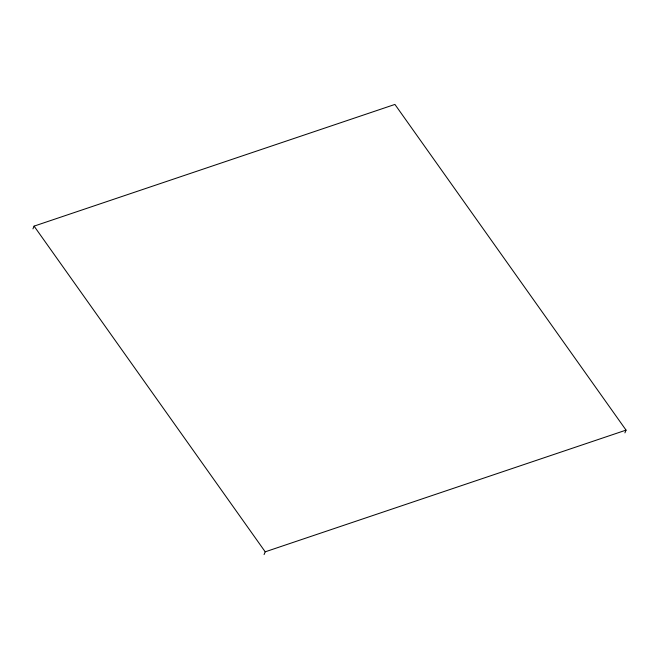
<?xml version="1.0" encoding="UTF-8"?>
<svg xmlns="http://www.w3.org/2000/svg" width="659" height="659" viewBox="0 0 659 659"><rect width="100%" height="100%" fill="white"/><g stroke="black" fill="none" stroke-linecap="round" stroke-linejoin="round"><path stroke-width="0.99" d="M32.95 228.879L34.087 226.128L394.922 104.427L626.05 430.121L624.913 432.872M264.078 554.573L265.215 551.822L626.05 430.121M34.087 226.128L265.215 551.822"/></g></svg>
